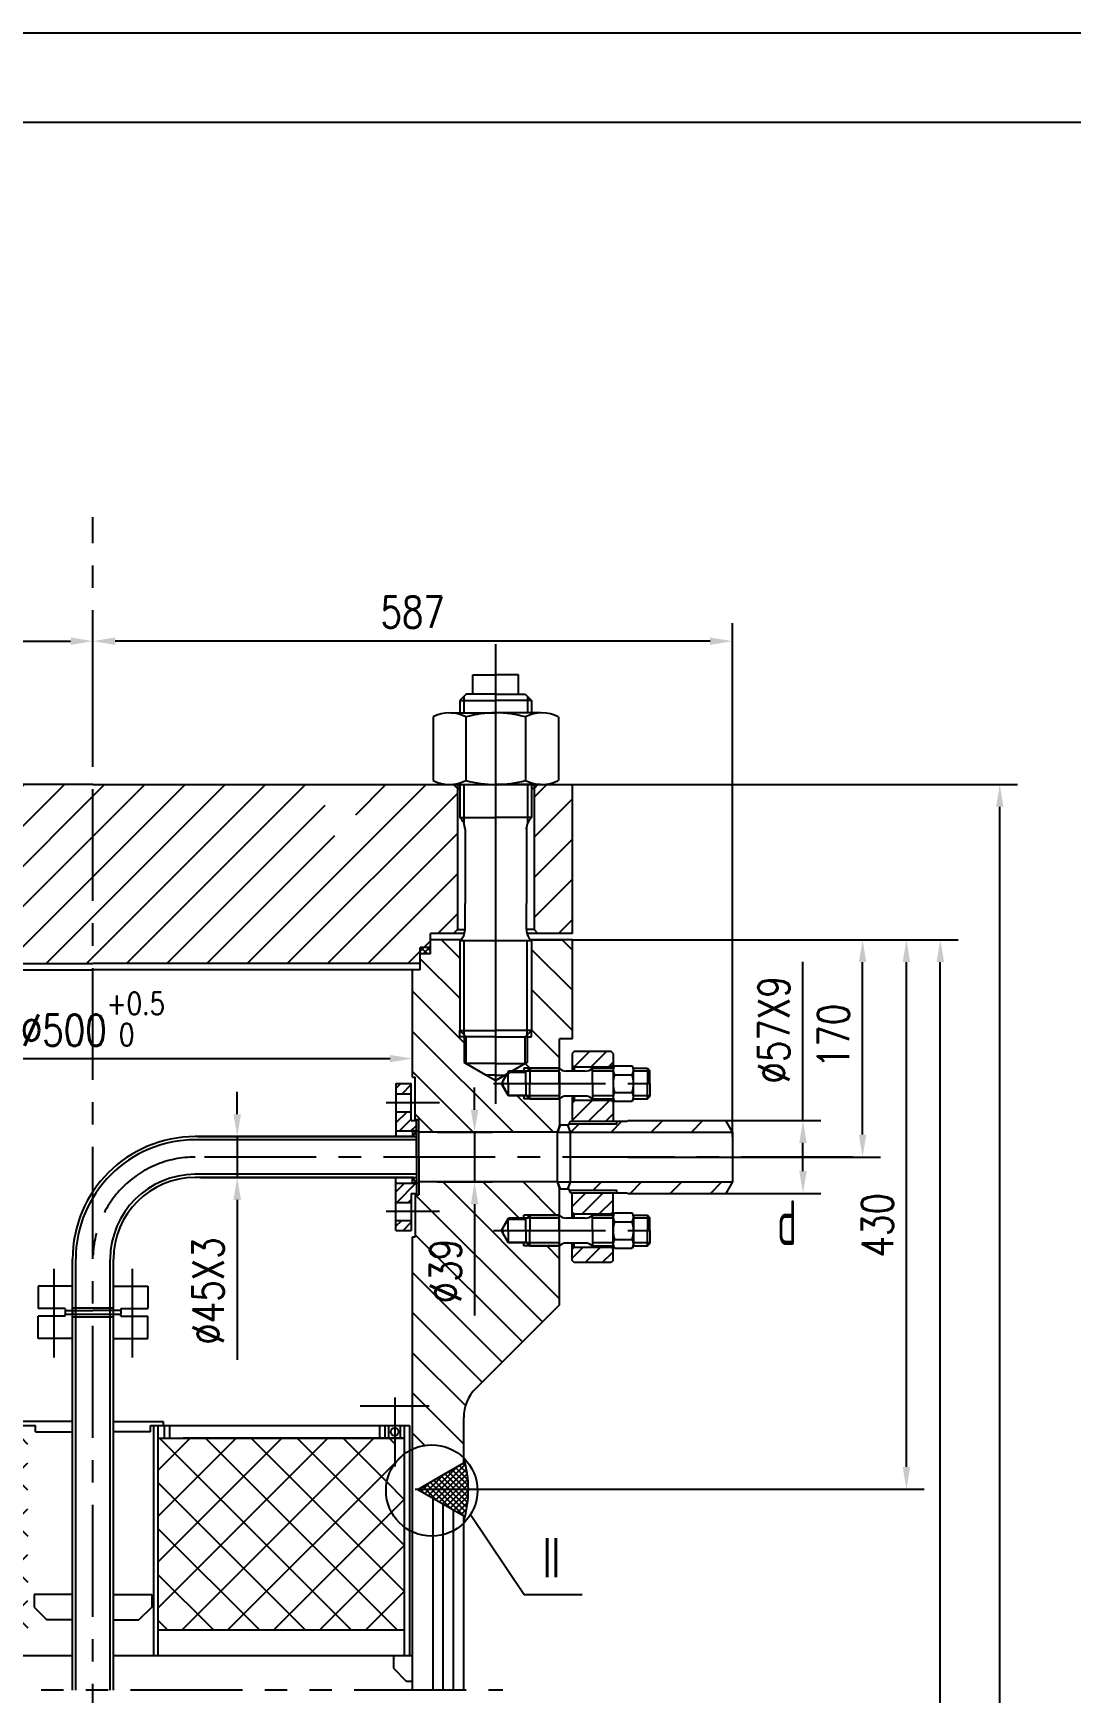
# Model space of a CAD drawing. Header units: millimetres. Extents: x -175 to 3983, y -70 to 5817.
# Drawn here: x 1111 to 1922, y 4518 to 5817 of the extents above; entities that cross this region are included whole.
import ezdxf

# ---------------------------------------------------------------- set-up
doc = ezdxf.new("R2010")
doc.units = ezdxf.units.MM
doc.header["$LTSCALE"] = 70
for name, pattern in [('CENTER', [2, 1.25, -0.25, 0.25, -0.25]), ('DASHED', [0.75, 0.5, -0.25]), ('PHANTOM', [2.5, 1.25, -0.25, 0.25, -0.25, 0.25, -0.25])]:
    doc.linetypes.add(name, pattern=pattern)
for name, color, linetype in [('1', 7, 'Continuous'), ('1轮廓实线层', 7, 'Continuous'), ('2细线层', 4, 'Continuous'), ('3中心线层', 1, 'CENTER'), ('4虚线层', 6, 'DASHED'), ('5剖面线层', 2, 'Continuous'), ('6文字层', 3, 'Continuous'), ('7标注层', 4, 'Continuous'), ('9双点划线层', 6, 'PHANTOM'), ('图框层', 7, 'Continuous'), ('用户自定义3', 7, 'Continuous')]:
    doc.layers.add(name, color=color, linetype=linetype)
doc.styles.add('PC_TEXTSTYLE', font='isocp.shx', dxfattribs={"width": 0.8, "bigfont": 'hzfs.shx'})
doc.styles.add('TH_GBDIM', font='romans.shx', dxfattribs={"width": 0.8, "bigfont": 'gbcbig.shx'})
doc.dimstyles.new('TH_GBDIM', dxfattribs={"dimscale": 7, "dimtxt": 3.5, "dimasz": 2.5, "dimexe": 2, "dimexo": 0, "dimgap": 1.5, "dimtad": 1, "dimdec": 1, "dimzin": 0, "dimdsep": 46, "dimtxsty": 'TH_GBDIM', "dimcen": 2.5, "dimclrd": 130, "dimclre": 130, "dimclrt": 3, "dimadec": 0, "dimazin": 0, "dimtfac": 0.714286, "dimtdec": 1, "dimtmove": 0, "dimatfit": 3, "dimfxl": 0, "dimtzin": 0, "dimlwd": -1, "dimlwe": -1, "dimarcsym": 0})

# ---------------------------------------------------------------- blocks, each defined once
blk = doc.blocks.new('*D7')
at = {"layer": '7标注层', "color": 130}
for p, q in [((1532.3, 5107.7), (1773.3, 5107.7)), ((1759.3, 4955.2), (1759.3, 5090.2)), ((1575.8, 4937.7), (1773.3, 4937.7))]:
    blk.add_line(p, q, dxfattribs=at)
for points in [[(1756.4, 5090.2), (1762.2, 5090.2), (1759.3, 5107.7)], [(1756.4, 4955.2), (1762.2, 4955.2), (1759.3, 4937.7)]]:
    blk.add_solid(points, dxfattribs=at)
at = {"layer": 'Defpoints', "color": 0}
for p in [(1532.3, 5107.7), (1759.3, 5107.7), (1575.8, 4937.7)]:
    blk.add_point(p, dxfattribs=at)
at = {"layer": '7标注层', "color": 3, "insert": (1736.5, 5032.4), "char_height": 24.5, "attachment_point": 5, "rotation": 90, "style": 'TH_GBDIM'}
blk.add_mtext('170{}{}', dxfattribs=at)
blk = doc.blocks.new('*D21')
at = {"layer": '7标注层', "color": 130}
for p, q in [((1532.3, 5107.7), (1834.1, 5107.7)), ((1820.1, 2351.6), (1820.1, 5090.2)), ((1374.6, 2334.1), (1834.1, 2334.1))]:
    blk.add_line(p, q, dxfattribs=at)
for points in [[(1817.2, 5090.2), (1823.1, 5090.2), (1820.1, 5107.7)], [(1817.2, 2351.6), (1823.1, 2351.6), (1820.1, 2334.1)]]:
    blk.add_solid(points, dxfattribs=at)
at = {"layer": 'Defpoints', "color": 0}
for p in [(1532.3, 5107.7), (1820.1, 5107.7), (1374.6, 2334.1)]:
    blk.add_point(p, dxfattribs=at)
at = {"layer": '7标注层', "color": 3, "insert": (1797.4, 3612.4), "char_height": 24.5, "attachment_point": 5, "rotation": 90, "style": 'TH_GBDIM'}
blk.add_mtext('8500{}{}', dxfattribs=at)
blk = doc.blocks.new('*D22')
at = {"layer": '7标注层', "color": 130}
for p, q in [((1532.3, 5229.2), (1880.6, 5229.2)), ((1866.6, 1535.6), (1866.6, 5211.7)), ((1512.3, 1518.1), (1880.6, 1518.1))]:
    blk.add_line(p, q, dxfattribs=at)
for points in [[(1863.7, 5211.7), (1869.5, 5211.7), (1866.6, 5229.2)], [(1863.7, 1535.6), (1869.5, 1535.6), (1866.6, 1518.1)]]:
    blk.add_solid(points, dxfattribs=at)
at = {"layer": 'Defpoints', "color": 0}
for p in [(1532.3, 5229.2), (1866.6, 5229.2), (1512.3, 1518.1)]:
    blk.add_point(p, dxfattribs=at)
at = {"layer": '7标注层', "color": 3, "insert": (1843.8, 3487.3), "char_height": 24.5, "attachment_point": 5, "rotation": 90, "style": 'TH_GBDIM'}
blk.add_mtext('~9438', dxfattribs=at)
blk = doc.blocks.new('*D26')
at = {"layer": '7标注层', "color": 130}
for p, q in [((907.3, 5005.7), (907.3, 5028.7)), ((1407.3, 5005.7), (1407.3, 5028.7)), ((924.8, 5014.7), (1389.8, 5014.7))]:
    blk.add_line(p, q, dxfattribs=at)
for points in [[(924.8, 5017.6), (924.8, 5011.8), (907.3, 5014.7)], [(1389.8, 5017.6), (1389.8, 5011.8), (1407.3, 5014.7)]]:
    blk.add_solid(points, dxfattribs=at)
at = {"layer": 'Defpoints', "color": 0}
for p in [(1407.3, 5014.7), (907.3, 5005.7), (1407.3, 5005.7)]:
    blk.add_point(p, dxfattribs=at)
at = {"layer": '7标注层', "color": 3, "insert": (1157.3, 5045.6), "char_height": 24.5, "attachment_point": 5, "style": 'TH_GBDIM'}
blk.add_mtext('%%c500{}{\\H0.7143x;\\S+0.5^  0;}', dxfattribs=at)
blk = doc.blocks.new('*D49')
at = {"layer": '7标注层', "color": 130}
for p, q in [((622.3, 4962.2), (622.3, 5355.3)), ((1157.3, 5246.7), (1157.3, 5355.3)), ((639.8, 5341.3), (1139.8, 5341.3))]:
    blk.add_line(p, q, dxfattribs=at)
for points in [[(639.8, 5344.2), (639.8, 5338.4), (622.3, 5341.3)], [(1139.8, 5344.2), (1139.8, 5338.4), (1157.3, 5341.3)]]:
    blk.add_solid(points, dxfattribs=at)
at = {"layer": 'Defpoints', "color": 0}
for p in [(1157.3, 5341.3), (1157.3, 5246.7), (622.3, 4962.2)]:
    blk.add_point(p, dxfattribs=at)
at = {"layer": '7标注层', "color": 3, "insert": (889.8, 5364), "char_height": 24.5, "attachment_point": 5, "style": 'TH_GBDIM'}
blk.add_mtext('645{}{}', dxfattribs=at)
blk = doc.blocks.new('*D51')
at = {"layer": '7标注层', "color": 130}
for p, q in [((1157.3, 5291.5), (1157.3, 5355.3)), ((1657.5, 4953.5), (1657.5, 5355.3)), ((1640, 5341.3), (1174.8, 5341.3))]:
    blk.add_line(p, q, dxfattribs=at)
for points in [[(1174.8, 5344.2), (1174.8, 5338.4), (1157.3, 5341.3)], [(1640, 5344.2), (1640, 5338.4), (1657.5, 5341.3)]]:
    blk.add_solid(points, dxfattribs=at)
at = {"layer": 'Defpoints', "color": 0}
for p in [(1157.3, 5341.3), (1157.3, 5291.5), (1657.5, 4953.5)]:
    blk.add_point(p, dxfattribs=at)
at = {"layer": '7标注层', "color": 3, "insert": (1407.4, 5364), "char_height": 24.5, "attachment_point": 5, "style": 'TH_GBDIM'}
blk.add_mtext('587{}{}', dxfattribs=at)
blk = doc.blocks.new('*D57')
at = {"layer": '7标注层', "color": 130}
for p, q in [((1455.8, 4974.7), (1455.8, 4992.2)), ((1426.7, 4957.2), (1469.8, 4957.2)), ((1455.8, 4957.2), (1455.8, 4918.2)), ((1426.7, 4918.2), (1469.8, 4918.2)), ((1455.8, 4900.7), (1455.8, 4813.6))]:
    blk.add_line(p, q, dxfattribs=at)
for points in [[(1452.9, 4974.7), (1458.8, 4974.7), (1455.8, 4957.2)], [(1452.9, 4900.7), (1458.8, 4900.7), (1455.8, 4918.2)]]:
    blk.add_solid(points, dxfattribs=at)
at = {"layer": 'Defpoints', "color": 0}
for p in [(1426.7, 4957.2), (1455.8, 4957.2), (1426.7, 4918.2)]:
    blk.add_point(p, dxfattribs=at)
at = {"layer": '7标注层', "color": 3, "insert": (1433.1, 4848.4), "char_height": 24.5, "attachment_point": 5, "rotation": 90, "style": 'TH_GBDIM'}
blk.add_mtext('%%c39{}{}', dxfattribs=at)
blk = doc.blocks.new('*D60')
at = {"color": 130}
for p, q in [((1270.2, 4971.2), (1270.2, 4988.7)), ((1294.2, 4953.7), (1256.2, 4953.7)), ((1270.2, 4953.7), (1270.2, 4921.7)), ((1294.2, 4921.7), (1256.2, 4921.7)), ((1270.2, 4904.2), (1270.2, 4778.9))]:
    blk.add_line(p, q, dxfattribs=at)
for points in [[(1267.2, 4971.2), (1273.1, 4971.2), (1270.2, 4953.7)], [(1267.2, 4904.2), (1273.1, 4904.2), (1270.2, 4921.7)]]:
    blk.add_solid(points, dxfattribs=at)
at = {"layer": 'Defpoints', "color": 0}
for p in [(1294.2, 4953.7), (1270.2, 4921.7), (1294.2, 4921.7)]:
    blk.add_point(p, dxfattribs=at)
at = {"color": 3, "insert": (1247.4, 4832.8), "char_height": 24.5, "attachment_point": 5, "rotation": 90, "style": 'TH_GBDIM'}
blk.add_mtext('%%c45X3{}{}', dxfattribs=at)
blk = doc.blocks.new('*D62')
at = {"layer": '7标注层', "color": 130}
for p, q in [((1712.7, 4966.2), (1712.7, 5090.5)), ((1628.3, 4966.2), (1726.7, 4966.2)), ((1712.7, 4926.7), (1712.7, 4948.7)), ((1628.3, 4909.2), (1726.7, 4909.2))]:
    blk.add_line(p, q, dxfattribs=at)
for points in [[(1709.8, 4948.7), (1715.6, 4948.7), (1712.7, 4966.2)], [(1709.8, 4926.7), (1715.6, 4926.7), (1712.7, 4909.2)]]:
    blk.add_solid(points, dxfattribs=at)
at = {"layer": 'Defpoints', "color": 0}
for p in [(1628.3, 4966.2), (1712.7, 4966.2), (1628.3, 4909.2)]:
    blk.add_point(p, dxfattribs=at)
at = {"layer": '7标注层', "color": 3, "insert": (1689.9, 5037.1), "char_height": 24.5, "attachment_point": 5, "rotation": 90, "style": 'TH_GBDIM'}
blk.add_mtext('%%c57X9{}{}', dxfattribs=at)
blk = doc.blocks.new('*D82')
at = {"layer": '7标注层', "color": 130}
for p, q in [((1560.5, 5107.7), (1807.6, 5107.7)), ((1793.6, 4695.2), (1793.6, 5090.2)), ((1409.3, 4677.7), (1807.6, 4677.7))]:
    blk.add_line(p, q, dxfattribs=at)
for points in [[(1790.7, 5090.2), (1796.5, 5090.2), (1793.6, 5107.7)], [(1790.7, 4695.2), (1796.5, 4695.2), (1793.6, 4677.7)]]:
    blk.add_solid(points, dxfattribs=at)
at = {"layer": 'Defpoints', "color": 0}
for p in [(1560.5, 5107.7), (1793.6, 5107.7), (1409.3, 4677.7)]:
    blk.add_point(p, dxfattribs=at)
at = {"layer": '7标注层', "color": 3, "insert": (1770.9, 4884.3), "char_height": 24.5, "attachment_point": 5, "rotation": 90, "style": 'TH_GBDIM'}
blk.add_mtext('430{}{}', dxfattribs=at)

msp = doc.modelspace()

# ---------------------------------------------------------------- hatches: boundary and pattern name
at = {"layer": '5剖面线层'}
h = msp.add_hatch(dxfattribs=at)
h.set_pattern_fill('ANSI31', color=256, scale=7, style=0)
h.set_pattern_definition([(45, (128.597, 10.96), (-15.71545, 15.71545), [])])
h.paths.add_polyline_path([(1532.34, 5229.16), (1509.64, 5229.16, -0.0202427), (1507.42, 5229.16), (1505.34, 5229.16), (1502.34, 5226.16), (1502.34, 5115.66), (1505.34, 5112.66), (1532.34, 5112.66)])
h.paths.add_polyline_path([(1442.34, 5226.16), (1439.34, 5229.16), (1437.25, 5229.16, -0.0202427), (1435.03, 5229.16), (1362.9, 5229.16), (1362.9, 5189.16), (1338.9, 5189.16), (1338.9, 5229.16), (1326.2, 5229.16), (1157.34, 5229.16), (1157.34, 5089.16), (1413.34, 5089.16), (1413.34, 5096.66), (1413.34, 5101.66), (1421.34, 5101.66), (1421.34, 5112.66), (1439.34, 5112.66), (1442.34, 5115.66)])
h.paths.add_polyline_path([(1157.34, 5229.16), (975.78, 5229.16), (975.78, 5189.16), (951.78, 5189.16), (951.78, 5229.16), (939.08, 5229.16), (821.68, 5229.16), (821.68, 5207.32), (821.68, 5191.69), (819.68, 5191.69), (819.68, 5119.66, -0.1569773), (817.43, 5112.66), (893.34, 5112.66), (893.34, 5101.66), (901.34, 5101.66), (901.34, 5096.66), (901.34, 5089.16), (1157.34, 5089.16)])
h.paths.add_polyline_path([(795.68, 5191.69), (793.68, 5191.69), (793.68, 5207.32), (793.68, 5229.16), (782.34, 5229.16), (782.34, 5112.66), (797.94, 5112.66, -0.1569773), (795.68, 5119.66)])
h = msp.add_hatch(dxfattribs=at)
h.set_pattern_fill('ANSI31', color=256, scale=7, angle=90, style=0)
h.paths.add_polyline_path([(1407.34, 4709.2, -0.3116065), (1447.34, 4702.26), (1447.34, 4733.9, -0.1989124), (1456.71, 4756.53), (1522.34, 4822.16), (1522.34, 4867.96), (1522.22, 4868.16), (1498.99, 4868.16), (1494.34, 4868.16), (1494.34, 4870.56), (1481.99, 4870.56), (1481.99, 4871.16), (1476.79, 4880.16), (1477.99, 4882.23), (1481.99, 4889.16), (1482.34, 4889.76), (1494.34, 4889.76), (1494.34, 4892.16), (1522.22, 4892.16), (1522.34, 4892.36), (1522.34, 4913.66), (1521.7, 4915.41, -0.000153), (1521.68, 4915.45), (1520.7, 4918.16), (1412.34, 4918.16), (1412.34, 4908.16), (1409.34, 4908.16), (1409.34, 4875.16), (1407.34, 4875.16)])
h.paths.add_polyline_path([(1407.34, 5000.16), (1409.34, 5000.16), (1409.34, 4967.16), (1412.34, 4967.16), (1412.34, 4957.16), (1520.7, 4957.16), (1521.68, 4959.87, -0.000153), (1521.7, 4959.91), (1522.34, 4961.66), (1522.34, 4962.66), (1522.34, 4982.96), (1522.22, 4983.16), (1494.34, 4983.16), (1494.34, 4985.56), (1481.99, 4985.56), (1481.99, 4986.16), (1476.79, 4995.16), (1472.34, 4995.16), (1472.34, 4997.49), (1447.8, 5011.66), (1447.8, 5031.66), (1444.34, 5031.66), (1444.34, 5036.77), (1444.34, 5107.66), (1421.34, 5107.66), (1421.34, 5096.66), (1413.34, 5096.66), (1413.34, 5084.16), (1407.34, 5084.16)])
h.paths.add_polyline_path([(1532.34, 5107.66), (1500.34, 5107.66), (1500.34, 5036.77), (1500.34, 5031.66), (1496.87, 5031.66), (1496.87, 5011.66), (1484.92, 5004.76), (1494.34, 5004.76), (1494.34, 5007.16), (1522.22, 5007.16), (1522.34, 5007.36), (1522.34, 5030.16), (1532.34, 5030.16)])
h.paths.add_polyline_path([(877.69, 5096.66, -0.1344146), (880.7, 5107.66), (782.34, 5107.66), (782.34, 5060.16), (799.34, 5060.16), (799.34, 5037.66), (829.91, 5037.66), (835.34, 5037.66), (835.34, 5034.66), (849.34, 5034.66), (856.26, 5022.66), (854.91, 5020.32), (849.91, 5011.66), (849.34, 5010.66), (835.34, 5010.66), (835.34, 5007.66), (799.34, 5007.66), (799.34, 4984.66), (800.25, 4982.16, -0.000153), (800.27, 4982.08), (802.97, 4974.66), (907.34, 4974.66), (907.34, 5038.24), (907.34, 5076.62, -0.5311288)])
h.paths.add_polyline_path([(907.34, 4900.66), (802.97, 4900.66), (800.27, 4893.23, -0.000153), (800.25, 4893.16), (799.34, 4890.66), (799.34, 4867.66), (835.34, 4867.66), (835.34, 4864.66), (849.34, 4864.66), (856.26, 4852.66), (854.91, 4850.32), (849.34, 4840.66), (835.34, 4840.66), (835.34, 4837.66), (799.34, 4837.66), (799.34, 4815.16), (857.96, 4756.53, -0.1989124), (867.34, 4733.9), (867.34, 4698.44), (903.34, 4677.66), (907.34, 4677.66)])
h.paths.add_polyline_path([(893.34, 5096.66), (893.34, 5107.66), (880.7, 5107.66, 0.1344146), (877.69, 5096.66, 0.5311288), (907.34, 5076.62), (907.34, 5084.16), (901.34, 5084.16), (901.34, 5096.66)], flags=16)
h.paths.add_polyline_path([(1414.72, 4818), (1414.72, 4878.78), (1451.47, 4878.78), (1451.47, 4818)], flags=24)
h = msp.add_hatch(dxfattribs=at)
h.set_pattern_fill('ANSI37', color=256, style=0)
h.set_pattern_definition([(45, (128.597, 10.9602), (-2.245064, 2.245064), []), (135, (128.597, 10.9602), (-2.245064, -2.245064), [])])
h.paths.add_polyline_path([(1421.34, 5101.66), (1413.34, 5101.66), (1413.34, 5096.66), (1421.34, 5096.66)])
h.paths.add_polyline_path([(901.34, 5101.66), (893.34, 5101.66), (893.34, 5096.66), (901.34, 5096.66)])
h = msp.add_hatch(dxfattribs=at)
h.set_pattern_fill('ANSI31', color=256, scale=3, angle=180, style=0)
h.set_pattern_definition([(225, (217.459, 3947.941), (6.73519, -6.73519), [])])
h.paths.add_polyline_path([(1532.54, 4909.66), (1532.2, 4909.06), (1532.2, 4894.66), (1533.7, 4893.16), (1562.7, 4893.16), (1564.2, 4894.66), (1564.2, 4909.06), (1563.85, 4909.66)])
h.paths.add_polyline_path([(1562.7, 4855.16), (1564.2, 4856.66), (1564.2, 4865.66), (1562.7, 4867.16), (1533.7, 4867.16), (1532.2, 4865.66), (1532.2, 4856.66), (1533.7, 4855.16)])
h.paths.add_polyline_path([(1563.85, 4965.66), (1564.2, 4966.26), (1564.2, 4980.66), (1562.7, 4982.16), (1533.7, 4982.16), (1532.2, 4980.66), (1532.2, 4966.26), (1532.54, 4965.66)])
h.paths.add_polyline_path([(1562.7, 5008.16), (1564.2, 5009.66), (1564.2, 5018.66), (1562.7, 5020.16), (1533.7, 5020.16), (1532.2, 5018.66), (1532.2, 5009.66), (1533.7, 5008.16)])
h = msp.add_hatch(dxfattribs=at)
h.set_pattern_fill('ANSI31', color=256, scale=2, angle=180, style=0)
h.set_pattern_definition([(225, (1603.9705, 4527.455), (4.49013, -4.49013), [])])
h.paths.add_polyline_path([(1394.34, 4888.16), (1394.34, 4880.16), (1406.34, 4880.16), (1406.34, 4888.16)])
h.paths.add_polyline_path([(1394.34, 4917.16), (1394.34, 4902.16), (1406.34, 4902.16), (1406.34, 4909.16), (1410.34, 4909.16), (1410.34, 4917.16)])
h.paths.add_polyline_path([(1394.34, 4958.16), (1410.34, 4958.16), (1410.34, 4966.16), (1406.34, 4966.16), (1406.34, 4973.16), (1394.34, 4973.16)])
h.paths.add_polyline_path([(1394.34, 4995.16), (1394.34, 4987.16), (1406.34, 4987.16), (1406.34, 4995.16)])
h = msp.add_hatch(dxfattribs=at)
h.set_pattern_fill('ANSI31', color=256, scale=7, style=0)
h.paths.add_polyline_path([(1575.79, 4966.16), (1575.2, 4965.66), (1567.2, 4965.66), (1567.2, 4963.66), (1529.77, 4963.66), (1529.2, 4962.66), (1529.2, 4961.66), (1529.83, 4959.91, -0.000153), (1529.85, 4959.87), (1530.83, 4957.16), (1657.46, 4957.16), (1652.27, 4966.16)])
h.paths.add_polyline_path([(1530.83, 4918.16), (1529.85, 4915.45, -0.000153), (1529.83, 4915.41), (1529.2, 4913.66), (1529.2, 4912.66), (1529.77, 4911.66), (1567.2, 4911.66), (1567.2, 4909.66), (1575.2, 4909.66), (1575.79, 4909.16), (1652.27, 4909.16), (1657.46, 4918.16)])
h = msp.add_hatch(dxfattribs=at)
h.set_pattern_fill('ANSI37', color=256, scale=8, style=0)
h.paths.add_polyline_path([(1400.84, 4648.2), (1400.84, 4705.32, 0.2357564), (1386.58, 4676.76, 0.2357564)])
h.paths.add_polyline_path([(1400.84, 4567.66), (1400.84, 4648.2, -0.2357564), (1386.58, 4676.76, -0.1575921), (1393.34, 4697.67), (1393.34, 4717.66), (1208.34, 4717.66), (1208.34, 4567.66)])
h.paths.add_polyline_path([(1106.34, 4567.66), (1106.34, 4717.66), (913.84, 4717.66), (913.84, 4567.66)])
h = msp.add_hatch(dxfattribs=at)
h.set_pattern_fill('ANSI37', color=256, style=0)
h.set_pattern_definition([(135, (2314.6705, 2e-09), (2.245064, 2.245064), []), (45, (2314.6705, 2e-09), (2.245064, -2.245064), [])])
h.paths.add_polyline_path([(1411.34, 4677.66), (1447.34, 4656.87), (1447.34, 4652.71, 0.1476914), (1447.34, 4702.26), (1447.34, 4698.44)])

# ---------------------------------------------------------------- linework, layer by layer
for p, q in [((1454.41, 5299.85), (1454.41, 5314.85)), ((1454.41, 5314.85), (1472.34, 5314.85)), ((1490.26, 5314.85), (1472.34, 5314.85)), ((1490.26, 5299.85), (1490.26, 5314.85)), ((1157.34, 5229.16), (821.68, 5229.16)), ((1157.34, 5229.16), (1532.34, 5229.16)), ((1532.34, 5112.66), (1532.34, 5229.16)), ((1447.94, 5112.66), (1421.34, 5112.66)), ((1421.34, 5096.66), (1421.34, 5112.66)), ((1445.23, 5107.66), (1421.34, 5107.66)), ((1532.34, 5112.66), (1496.73, 5112.66)), ((1532.34, 5107.66), (1499.44, 5107.66)), ((1532.34, 5030.16), (1532.34, 5107.66)), ((1421.34, 5101.66), (1413.34, 5101.66)), ((1413.34, 5096.66), (1413.34, 5101.66)), ((1413.34, 5084.16), (1413.34, 5096.66)), ((1421.34, 5096.66), (1413.34, 5096.66)), ((901.34, 5089.16), (1157.34, 5089.16)), ((901.34, 5084.16), (1157.34, 5084.16)), ((1413.34, 5089.16), (1157.34, 5089.16)), ((1413.34, 5084.16), (1157.34, 5084.16)), ((1407.34, 5000.16), (1407.34, 5084.16)), ((1407.34, 5000.16), (1407.34, 5053.49)), ((1532.34, 5030.16), (1522.34, 5030.16)), ((1522.34, 5006.84), (1522.34, 5030.16)), ((1533.7, 5020.16), (1532.2, 5018.66)), ((1532.2, 5018.66), (1532.2, 5004.91)), ((1562.7, 5020.16), (1533.7, 5020.16)), ((1564.2, 5018.66), (1562.7, 5020.16)), ((1564.2, 5018.66), (1564.2, 4965.66)), ((1482.34, 5004.76), (1476.79, 4995.16)), ((1481.99, 5004.16), (1477.99, 4997.23)), ((1481.99, 5004.16), (1495.99, 5004.16)), ((1481.99, 4995.16), (1481.99, 5004.16)), ((1482.34, 5004.76), (1482.34, 5004.16)), ((1496.59, 5004.76), (1482.34, 5004.76)), ((1494.34, 5007.16), (1494.34, 5004.16)), ((1495.99, 5004.16), (1498.99, 5007.16)), ((1495.99, 4995.16), (1495.99, 5004.16)), ((1498.99, 5007.16), (1498.99, 4995.16)), ((1498.99, 5007.16), (1521.99, 5007.16)), ((1521.99, 5006.76), (1522.34, 5007.36)), ((1521.99, 4995.16), (1521.99, 5007.16)), ((1542.4, 5004.91), (1527.55, 5004.91)), ((1533.7, 5008.16), (1532.2, 5009.66)), ((1533.7, 5008.16), (1533.7, 5004.91)), ((1533.7, 5008.16), (1562.7, 5008.16)), ((1547.96, 5007.16), (1564.2, 5007.16)), ((1547.96, 4995.16), (1547.96, 5007.16)), ((1562.7, 5008.16), (1564.2, 5009.66)), ((1562.7, 5008.16), (1562.7, 5007.16)), ((1564.2, 5007.16), (1565.27, 5009.01)), ((1564.2, 5007.16), (1564.2, 4983.16)), ((1565.2, 5002.35), (1564.2, 5004.09)), ((1565.27, 5009.01), (1579.12, 5009.01)), ((1565.4, 5002.09), (1579, 5002.09)), ((1580.2, 5007.16), (1579.12, 5009.01)), ((1580.2, 5007.16), (1590.96, 5007.16)), ((1580.2, 4983.16), (1580.2, 5007.16)), ((1590.96, 5007.16), (1592.96, 5005.16)), ((1590.96, 5007.16), (1590.96, 4995.16)), ((1592.96, 4995.16), (1592.96, 5005.16)), ((1592.96, 4995.16), (1592.96, 5005.16)), ((1476.79, 4995.16), (1482.34, 4985.56)), ((1477.99, 4995.16), (1477.99, 4997.23)), ((1477.99, 4995.16), (1477.99, 4993.09)), ((1481.99, 4986.16), (1477.99, 4993.09)), ((1481.99, 4995.16), (1481.99, 4986.16)), ((1495.99, 4995.16), (1495.99, 4986.16)), ((1498.99, 4983.16), (1498.99, 4995.16)), ((1521.99, 4995.16), (1521.99, 4983.16)), ((1547.96, 4995.16), (1547.96, 4983.16)), ((1565.2, 4987.96), (1564.2, 4986.23)), ((1565.4, 4988.23), (1579, 4988.23)), ((1590.96, 4983.16), (1590.96, 4995.16)), ((1592.96, 4995.16), (1592.96, 4985.16)), ((1481.99, 4986.16), (1495.99, 4986.16)), ((1482.34, 4986.16), (1482.34, 4985.56)), ((1496.59, 4985.56), (1482.34, 4985.56)), ((1494.34, 4986.16), (1494.34, 4983.16)), ((1495.99, 4986.16), (1498.99, 4983.16)), ((1498.99, 4983.16), (1521.99, 4983.16)), ((1522.14, 4983.3), (1522.34, 4982.96)), ((1522.34, 4983.47), (1522.34, 4961.58)), ((1542.4, 4985.41), (1527.55, 4985.41)), ((1532.2, 4985.41), (1532.2, 4965.66)), ((1533.7, 4982.16), (1532.2, 4980.66)), ((1533.7, 4985.41), (1533.7, 4982.16)), ((1533.7, 4982.16), (1562.7, 4982.16)), ((1547.96, 4983.16), (1564.2, 4983.16)), ((1562.7, 4983.16), (1562.7, 4982.16)), ((1562.7, 4982.16), (1564.2, 4980.66)), ((1564.2, 4983.16), (1565.27, 4981.3)), ((1565.27, 4981.3), (1579.12, 4981.3)), ((1580.2, 4983.16), (1579.12, 4981.3)), ((1580.2, 4983.16), (1590.96, 4983.16)), ((1590.96, 4983.16), (1592.96, 4985.16)), ((1520.7, 4957.16), (1522.34, 4961.66)), ((1522.34, 4961.58), (1522.34, 4962.66)), ((1528.76, 4962.66), (1522.77, 4962.66)), ((1529.2, 4962.66), (1530.93, 4965.66)), ((1529.2, 4961.58), (1529.2, 4962.66)), ((1530.83, 4957.16), (1529.2, 4961.66)), ((1530.93, 4965.66), (1575.2, 4965.66)), ((1532.54, 4965.66), (1532.2, 4966.26)), ((1533.7, 4963.66), (1562.7, 4963.66)), ((1563.85, 4965.66), (1564.2, 4966.26)), ((1575.2, 4965.66), (1575.79, 4966.16)), ((1575.79, 4966.16), (1652.27, 4966.16)), ((1657.46, 4957.16), (1652.27, 4966.16)), ((1408.18, 4953.66), (1237.34, 4953.66)), ((1410.34, 4951.16), (1237.34, 4951.16)), ((1394.34, 4958.16), (1412.34, 4958.16)), ((1520.7, 4957.16), (1412.34, 4957.16)), ((1520.7, 4918.16), (1520.7, 4957.16)), ((1520.77, 4957.16), (1530.77, 4957.16)), ((1520.77, 4918.16), (1520.77, 4957.16)), ((1520.77, 4918.16), (1520.77, 4957.16)), ((1530.77, 4918.16), (1530.77, 4957.16)), ((1530.83, 4957.16), (1657.46, 4957.16)), ((1530.83, 4918.16), (1530.83, 4957.16)), ((1657.46, 4957.16), (1657.46, 4918.16)), ((1410.34, 4924.16), (1237.34, 4924.16)), ((1408.18, 4921.66), (1237.34, 4921.66)), ((1394.34, 4917.16), (1412.34, 4917.16)), ((1520.7, 4918.16), (1412.34, 4918.16)), ((1522.34, 4913.66), (1520.7, 4918.16)), ((1520.77, 4918.16), (1530.77, 4918.16)), ((1522.34, 4891.84), (1522.34, 4913.73)), ((1528.76, 4912.66), (1522.77, 4912.66)), ((1529.2, 4913.66), (1530.83, 4918.16)), ((1529.2, 4912.66), (1529.2, 4913.73)), ((1529.2, 4912.66), (1530.93, 4909.66)), ((1530.83, 4918.16), (1657.46, 4918.16)), ((1530.93, 4909.66), (1575.2, 4909.66)), ((1532.54, 4909.66), (1532.2, 4909.06)), ((1532.2, 4889.91), (1532.2, 4909.66)), ((1533.7, 4911.66), (1562.7, 4911.66)), ((1563.85, 4909.66), (1564.2, 4909.06)), ((1564.2, 4856.66), (1564.2, 4909.66)), ((1575.2, 4909.66), (1575.79, 4909.16)), ((1575.79, 4909.16), (1652.27, 4909.16)), ((1657.46, 4918.16), (1652.27, 4909.16)), ((1476.79, 4880.16), (1482.34, 4889.76)), ((1481.99, 4889.16), (1477.99, 4882.23)), ((1481.99, 4889.16), (1495.99, 4889.16)), ((1481.99, 4880.16), (1481.99, 4889.16)), ((1496.59, 4889.76), (1482.34, 4889.76)), ((1482.34, 4889.16), (1482.34, 4889.76)), ((1494.34, 4889.16), (1494.34, 4892.16)), ((1495.99, 4889.16), (1498.99, 4892.16)), ((1495.99, 4880.16), (1495.99, 4889.16)), ((1498.99, 4892.16), (1498.99, 4880.16)), ((1498.99, 4892.16), (1521.99, 4892.16)), ((1521.99, 4880.16), (1521.99, 4892.16)), ((1522.14, 4892.02), (1522.34, 4892.36)), ((1542.4, 4889.91), (1527.55, 4889.91)), ((1533.7, 4893.16), (1532.2, 4894.66)), ((1533.7, 4889.91), (1533.7, 4893.16)), ((1533.7, 4893.16), (1562.7, 4893.16)), ((1547.96, 4892.16), (1564.2, 4892.16)), ((1547.96, 4880.16), (1547.96, 4892.16)), ((1562.7, 4893.16), (1564.2, 4894.66)), ((1562.7, 4892.16), (1562.7, 4893.16)), ((1564.2, 4892.16), (1565.27, 4894.01)), ((1564.2, 4868.16), (1564.2, 4892.16)), ((1565.2, 4887.35), (1564.2, 4889.09)), ((1565.27, 4894.01), (1579.12, 4894.01)), ((1565.4, 4887.09), (1579, 4887.09)), ((1580.2, 4892.16), (1579.12, 4894.01)), ((1580.2, 4892.16), (1590.96, 4892.16)), ((1580.2, 4892.16), (1580.2, 4868.16)), ((1590.96, 4892.16), (1590.96, 4880.16)), ((1590.96, 4892.16), (1592.96, 4890.16)), ((1592.96, 4880.16), (1592.96, 4890.16)), ((1407.34, 4520.78), (1407.34, 4875.16)), ((1482.34, 4870.56), (1476.79, 4880.16)), ((1477.99, 4880.16), (1477.99, 4882.23)), ((1477.99, 4880.16), (1477.99, 4878.09)), ((1481.99, 4871.16), (1477.99, 4878.09)), ((1481.99, 4880.16), (1481.99, 4871.16)), ((1481.99, 4871.16), (1495.99, 4871.16)), ((1482.34, 4870.56), (1482.34, 4871.16)), ((1496.59, 4870.56), (1482.34, 4870.56)), ((1494.34, 4868.16), (1494.34, 4871.16)), ((1495.99, 4880.16), (1495.99, 4871.16)), ((1495.99, 4871.16), (1498.99, 4868.16)), ((1498.99, 4868.16), (1498.99, 4880.16)), ((1521.99, 4880.16), (1521.99, 4868.16)), ((1542.4, 4870.41), (1527.55, 4870.41)), ((1532.2, 4856.66), (1532.2, 4870.41)), ((1533.7, 4867.16), (1533.7, 4870.41)), ((1547.96, 4880.16), (1547.96, 4868.16)), ((1565.2, 4872.96), (1564.2, 4871.23)), ((1565.4, 4873.23), (1579, 4873.23)), ((1590.96, 4868.16), (1590.96, 4880.16)), ((1590.96, 4868.16), (1592.96, 4870.16)), ((1592.96, 4880.16), (1592.96, 4870.16)), ((1592.96, 4880.16), (1592.96, 4870.16)), ((1141.34, 4520.49), (1141.34, 4857.66)), ((1143.84, 4520.49), (1143.84, 4857.66)), ((1170.84, 4520.49), (1170.84, 4857.66)), ((1173.34, 4520.49), (1173.34, 4857.66)), ((1498.99, 4868.16), (1521.99, 4868.16)), ((1521.99, 4868.56), (1522.34, 4867.96)), ((1522.34, 4822.16), (1522.34, 4868.47)), ((1533.7, 4867.16), (1532.2, 4865.66)), ((1533.7, 4855.16), (1532.2, 4856.66)), ((1533.7, 4867.16), (1562.7, 4867.16)), ((1547.96, 4868.16), (1564.2, 4868.16)), ((1562.7, 4867.16), (1562.7, 4868.16)), ((1562.7, 4867.16), (1564.2, 4865.66)), ((1564.2, 4856.66), (1562.7, 4855.16)), ((1564.2, 4868.16), (1565.27, 4866.3)), ((1565.27, 4866.3), (1579.12, 4866.3)), ((1580.2, 4868.16), (1579.12, 4866.3)), ((1580.2, 4868.16), (1590.96, 4868.16)), ((1562.7, 4855.16), (1533.7, 4855.16)), ((1141.34, 4836.61), (1114.44, 4836.61)), ((1114.44, 4836.61), (1114.44, 4819.12)), ((1173.34, 4836.61), (1200.23, 4836.61)), ((1200.23, 4836.61), (1200.23, 4819.12)), ((1135.59, 4819.12), (1114.44, 4819.12)), ((1135.59, 4819.12), (1135.59, 4817.68)), ((1135.59, 4817.68), (1135.59, 4814.68)), ((1135.59, 4817.68), (1157.34, 4817.68)), ((1141.34, 4819.58), (1173.34, 4819.58)), ((1141.34, 4817.68), (1141.34, 4814.68)), ((1179.08, 4817.68), (1157.34, 4817.68)), ((1179.08, 4819.12), (1179.08, 4817.68)), ((1179.08, 4819.12), (1200.23, 4819.12)), ((1179.08, 4817.68), (1179.08, 4814.68)), ((1522.34, 4822.16), (1456.71, 4756.53)), ((1135.59, 4813.24), (1114.44, 4813.24)), ((1114.44, 4795.75), (1114.44, 4813.24)), ((1135.59, 4814.68), (1179.08, 4814.68)), ((1135.59, 4813.24), (1135.59, 4814.68)), ((1141.34, 4812.78), (1173.34, 4812.78)), ((1179.08, 4813.24), (1179.08, 4814.68)), ((1179.08, 4813.24), (1200.23, 4813.24)), ((1200.23, 4795.75), (1200.23, 4813.24)), ((1141.34, 4795.75), (1114.44, 4795.75)), ((1173.34, 4795.75), (1200.23, 4795.75)), ((1141.34, 4730.66), (1102.34, 4730.66)), ((1173.34, 4730.66), (1212.34, 4730.66)), ((1212.34, 4730.66), (1212.34, 4727.66)), ((1447.34, 4698.44), (1447.34, 4733.9)), ((1411.34, 4677.66), (1447.34, 4698.44)), ((1411.34, 4677.66), (1433.34, 4690.36)), ((1411.34, 4677.66), (1433.34, 4664.96)), ((1411.34, 4677.66), (1447.34, 4656.87)), ((1423.34, 4520.78), (1423.34, 4670.73)), ((1431.34, 4520.78), (1431.34, 4666.11)), ((1439.34, 4520.78), (1439.34, 4661.49)), ((1447.34, 4520.78), (1447.34, 4656.87)), ((1452.68, 4657.93), (1494.51, 4595.31)), ((1141.34, 4595.52), (1111.36, 4595.52)), ((1111.36, 4595.52), (1111.36, 4585.52)), ((1111.36, 4585.52), (1121.36, 4575.52)), ((1173.34, 4595.52), (1203.31, 4595.52)), ((1203.31, 4585.52), (1193.31, 4575.52)), ((1203.31, 4595.52), (1203.31, 4585.52)), ((1494.51, 4595.31), (1539.92, 4595.31)), ((1141.34, 4575.52), (1121.36, 4575.52)), ((1173.34, 4575.52), (1193.31, 4575.52)), ((1170.84, 4520.49), (1170.84, 4525.27)), ((1173.34, 4520.49), (1173.34, 4525.27))]:
    msp.add_line(p, q)
msp.add_circle((1422.31, 4676.76), 35.73)
for centre, radius, start, end in [((1527.55, 5012.91), 8, 225.95137, 270), ((1542.4, 5012.91), 8, 270, 314.04863), ((1569.77, 5005.55), 5.58, 141.58994, 218.41006), ((1584.78, 4995.16), 20.59, 160.33565, 180), ((1574.63, 5005.55), 5.58, 321.58994, 38.41006), ((1559.61, 4995.16), 20.59, 0, 19.66435), ((1569.77, 4984.77), 5.58, 141.58994, 218.41006), ((1584.78, 4995.16), 20.59, 180, 199.66435), ((1559.61, 4995.16), 20.59, 340.33565, 360), ((1574.63, 4984.77), 5.58, 321.58994, 38.41006), ((1527.55, 4977.41), 8, 90, 134.04863), ((1542.4, 4977.41), 8, 45.95137, 90), ((1582.77, 4937.66), 65, 157.38014, 162.5424), ((1582.77, 4937.66), 65, 157.38014, 162.5424), ((1468.76, 4937.66), 65, 17.4576, 22.61986), ((1237.34, 4857.66), 96, 90, 180), ((1237.34, 4857.66), 93.5, 90, 180), ((1237.34, 4857.66), 66.5, 90, 180), ((1237.34, 4857.66), 64, 90, 180), ((1582.77, 4937.66), 65, 197.4576, 202.61986), ((1582.77, 4937.66), 65, 197.4576, 202.61986), ((1468.76, 4937.66), 65, 337.38014, 342.5424), ((1527.55, 4897.91), 8, 225.95137, 270), ((1542.4, 4897.91), 8, 270, 314.04863), ((1569.77, 4890.55), 5.58, 141.58994, 218.41006), ((1584.78, 4880.16), 20.59, 160.33565, 180), ((1574.63, 4890.55), 5.58, 321.58994, 38.41006), ((1559.61, 4880.16), 20.59, 0, 19.66435), ((1527.55, 4862.41), 8, 90, 134.04863), ((1542.4, 4862.41), 8, 45.95137, 90), ((1569.77, 4869.77), 5.58, 141.58994, 218.41006), ((1584.78, 4880.16), 20.59, 180, 199.66435), ((1559.61, 4880.16), 20.59, 340.33565, 360), ((1574.63, 4869.77), 5.58, 321.58994, 38.41006), ((1479.34, 4733.9), 32, 135, 180), ((1365.29, 4677.48), 85.7, 343.19728, 16.80272)]:
    msp.add_arc(centre, radius, start, end)
at = {"layer": '1'}
msp.add_line((1392.34, 4547.66), (1392.34, 4537.66), dxfattribs=at)
at = {"layer": '1轮廓实线层'}
for p, q in [((1449.34, 5299.85), (1444.34, 5294.85)), ((1472.34, 5299.85), (1449.34, 5299.85)), ((1472.34, 5299.85), (1495.34, 5299.85)), ((1495.34, 5299.85), (1500.34, 5294.85)), ((1437.25, 5285.16), (1472.34, 5285.16)), ((1444.34, 5294.85), (1444.34, 5285.16)), ((1444.34, 5294.85), (1472.34, 5294.85)), ((1500.34, 5294.85), (1472.34, 5294.85)), ((1507.42, 5285.16), (1472.34, 5285.16)), ((1500.34, 5294.85), (1500.34, 5285.16)), ((1423.34, 5282.01), (1423.34, 5232.31)), ((1448.95, 5282.01), (1448.95, 5232.31)), ((1495.73, 5282.01), (1495.73, 5232.31)), ((1521.34, 5282.01), (1521.34, 5232.31)), ((1437.25, 5229.16), (1472.34, 5229.16)), ((1439.34, 5229.16), (1442.34, 5226.16)), ((1439.34, 5229.16), (1442.34, 5226.16)), ((1442.34, 5229.16), (1442.34, 5115.66)), ((1442.34, 5226.16), (1444.34, 5226.16)), ((1444.34, 5229.16), (1444.34, 5203.25)), ((1507.42, 5229.16), (1472.34, 5229.16)), ((1500.34, 5229.16), (1500.34, 5203.25)), ((1502.34, 5226.16), (1500.34, 5226.16)), ((1502.34, 5229.16), (1502.34, 5115.66)), ((1505.34, 5229.16), (1502.34, 5226.16)), ((1444.34, 5203.25), (1472.34, 5203.25)), ((1448.34, 5194.3), (1448.34, 5195.2)), ((1448.34, 5194.3), (1448.34, 5136.01)), ((1500.34, 5203.25), (1472.34, 5203.25)), ((1496.34, 5194.3), (1496.34, 5195.2)), ((1496.34, 5194.3), (1496.34, 5136.01)), ((1448.34, 5115.72), (1448.34, 5136.01)), ((1496.34, 5115.72), (1496.34, 5136.01)), ((1439.34, 5112.66), (1442.34, 5115.66)), ((1442.34, 5115.66), (1448.34, 5115.66)), ((1444.34, 5107.66), (1444.34, 5036.77)), ((1445.23, 5107.66), (1444.34, 5107.66)), ((1500.34, 5106.77), (1444.34, 5106.77)), ((1502.34, 5115.66), (1496.34, 5115.66)), ((1505.34, 5112.66), (1496.34, 5112.66)), ((1499.44, 5107.66), (1500.34, 5107.66)), ((1499.44, 5107.66), (1524.84, 5107.66)), ((1500.34, 5107.66), (1500.34, 5036.77)), ((1505.34, 5112.66), (1502.34, 5115.66)), ((1505.34, 5112.66), (1502.34, 5115.66)), ((1449.34, 5031.77), (1444.34, 5036.77)), ((1444.34, 5036.77), (1472.34, 5036.77)), ((1449.34, 5031.66), (1444.34, 5031.66)), ((1447.8, 5033.31), (1447.8, 5011.66)), ((1472.34, 5031.77), (1449.34, 5031.77)), ((1449.34, 5010.77), (1449.34, 5031.77)), ((1500.34, 5036.77), (1472.34, 5036.77)), ((1472.34, 5031.77), (1495.34, 5031.77)), ((1495.34, 5031.77), (1500.34, 5036.77)), ((1495.34, 5010.77), (1495.34, 5031.77)), ((1495.34, 5031.66), (1500.34, 5031.66)), ((1496.87, 5033.31), (1496.87, 5011.66)), ((1407.34, 5000.16), (1409.34, 5000.16)), ((1409.34, 4966.16), (1409.34, 5000.16)), ((1449.34, 5011.66), (1447.8, 5011.66)), ((1447.8, 5011.66), (1472.34, 4997.49)), ((1472.34, 5010.77), (1449.34, 5010.77)), ((1449.34, 5010.77), (1464.92, 5001.77)), ((1472.34, 5001.77), (1464.92, 5001.77)), ((1496.87, 5011.66), (1472.34, 4997.49)), ((1472.34, 5010.77), (1495.34, 5010.77)), ((1495.34, 5010.77), (1472.34, 4997.49)), ((1472.34, 5001.77), (1479.75, 5001.77)), ((1495.34, 5011.66), (1496.87, 5011.66)), ((1394.34, 4995.16), (1394.34, 4953.66)), ((1394.34, 4995.16), (1406.34, 4995.16)), ((1394.34, 4987.16), (1406.34, 4987.16)), ((1406.34, 4966.16), (1406.34, 4995.16)), ((1394.34, 4973.16), (1406.34, 4973.16)), ((1406.34, 4966.16), (1410.34, 4966.16)), ((1409.34, 4967.16), (1412.34, 4967.16)), ((1410.34, 4937.66), (1410.34, 4967.16)), ((1410.34, 4937.66), (1410.34, 4966.16)), ((1412.34, 4937.66), (1412.34, 4967.16)), ((1239.24, 4953.66), (1410.34, 4953.66)), ((1410.34, 4958.16), (1407.34, 4958.16)), ((1407.34, 4958.16), (1407.34, 4953.66)), ((1407.34, 4953.66), (1410.34, 4958.16)), ((1410.34, 4937.66), (1410.34, 4908.16)), ((1412.34, 4937.66), (1412.34, 4908.16)), ((1241.49, 4921.66), (1410.34, 4921.66)), ((1394.34, 4880.16), (1394.34, 4921.66)), ((1407.34, 4921.66), (1410.34, 4917.16)), ((1407.34, 4917.16), (1407.34, 4921.66)), ((1406.34, 4909.16), (1406.34, 4880.16)), ((1406.34, 4909.16), (1410.34, 4909.16)), ((1410.34, 4917.16), (1407.34, 4917.16)), ((1409.34, 4909.16), (1409.34, 4875.16)), ((1394.34, 4902.16), (1406.34, 4902.16)), ((1409.34, 4908.16), (1412.34, 4908.16)), ((1394.34, 4888.16), (1406.34, 4888.16)), ((1394.34, 4880.16), (1406.34, 4880.16)), ((1407.34, 4875.16), (1409.34, 4875.16)), ((909.84, 4727.66), (1112.34, 4727.66)), ((1112.34, 4722.66), (1112.34, 4727.66)), ((1202.34, 4722.66), (1202.34, 4727.66)), ((1202.34, 4727.66), (1404.84, 4727.66)), ((1204.84, 4547.66), (1204.84, 4727.66)), ((1208.34, 4547.66), (1208.34, 4727.66)), ((1213.34, 4717.66), (1213.34, 4727.66)), ((1217.34, 4717.66), (1217.34, 4727.66)), ((1381.84, 4717.66), (1381.84, 4727.66)), ((1385.84, 4717.66), (1385.84, 4727.66)), ((1397.84, 4717.66), (1397.84, 4727.66)), ((1400.84, 4727.66), (1400.84, 4547.66)), ((1404.84, 4727.66), (1404.84, 4547.66)), ((1112.34, 4722.66), (1141.34, 4722.66)), ((1202.34, 4722.66), (1173.34, 4722.66)), ((1208.34, 4717.66), (1400.84, 4717.66)), ((1400.84, 4717.66), (1227.84, 4717.66)), ((1208.34, 4567.66), (1400.84, 4567.66)), ((909.84, 4547.66), (1141.34, 4547.66)), ((1173.34, 4547.66), (1404.84, 4547.66)), ((1404.84, 4547.66), (1407.34, 4547.66)), ((1392.34, 4537.66), (1402.34, 4527.66)), ((1402.34, 4527.66), (1407.34, 4527.66))]:
    msp.add_line(p, q, dxfattribs=at)
msp.add_circle((1393.34, 4722.66), 3, dxfattribs=at)
for centre, radius, start, end in [((1436.14, 5257.75), 27.43, 62.17005, 117.82995), ((1472.34, 5196.74), 88.42, 90, 105.34009), ((1472.34, 5196.74), 88.42, 74.65991, 90), ((1508.53, 5257.75), 27.43, 62.17005, 117.82995), ((1436.14, 5256.56), 27.43, 242.17005, 297.82995), ((1472.34, 5317.57), 88.42, 254.65991, 270), ((1472.34, 5317.57), 88.42, 270, 285.34009), ((1508.53, 5256.56), 27.43, 242.17005, 297.82995), ((1436.34, 5194.3), 12, 0, 48.18969), ((1508.34, 5194.3), 12, 131.81031, 180), ((1436.34, 5115.72), 12, 311.81031, 0), ((1508.34, 5115.72), 12, 180, 228.18969)]:
    msp.add_arc(centre, radius, start, end, dxfattribs=at)
at = {"layer": '2细线层'}
for p, q in [((3983, 5817), (-175, 5817)), ((1447.34, 5297.85), (1447.34, 5285.16)), ((1497.34, 5297.85), (1497.34, 5285.16)), ((1447.34, 5229.16), (1447.34, 5199.1)), ((1497.34, 5229.16), (1497.34, 5199.1)), ((1447.8, 5033.31), (1447.8, 5106.77)), ((1496.87, 5033.31), (1496.87, 5106.77)), ((1444.34, 5031.66), (1444.34, 5036.77)), ((1500.34, 5031.66), (1500.34, 5036.77)), ((1522.22, 5007.16), (1494.34, 5007.16)), ((1521.99, 5004.76), (1496.59, 5004.76)), ((1564.2, 5004.76), (1547.96, 5004.76)), ((1592.96, 5004.76), (1580.2, 5004.76)), ((1477.99, 4997.23), (1476.79, 4995.16)), ((1477.99, 4993.09), (1476.79, 4995.16)), ((1522.22, 4983.16), (1494.34, 4983.16)), ((1521.99, 4985.56), (1496.59, 4985.56)), ((1564.2, 4985.56), (1547.96, 4985.56)), ((1592.96, 4985.56), (1580.2, 4985.56)), ((1529.77, 4963.66), (1567.2, 4963.66)), ((1532.54, 4965.66), (1563.85, 4965.66)), ((1567.2, 4963.66), (1567.2, 4965.66)), ((1529.77, 4911.66), (1567.2, 4911.66)), ((1532.54, 4909.66), (1563.85, 4909.66)), ((1567.2, 4909.66), (1567.2, 4911.66)), ((1522.22, 4892.16), (1494.34, 4892.16)), ((1521.99, 4889.76), (1496.59, 4889.76)), ((1564.2, 4889.76), (1547.96, 4889.76)), ((1592.96, 4889.76), (1580.2, 4889.76)), ((1477.99, 4882.23), (1476.79, 4880.16)), ((1477.99, 4878.09), (1476.79, 4880.16)), ((1521.99, 4870.56), (1496.59, 4870.56)), ((1564.2, 4870.56), (1547.96, 4870.56)), ((1592.96, 4870.56), (1580.2, 4870.56)), ((1522.22, 4868.16), (1494.34, 4868.16))]:
    msp.add_line(p, q, dxfattribs=at)
at = {"layer": '3中心线层'}
for p, q in [((1157.34, 2758.04), (1157.34, 5438.46)), ((1472.34, 4979.31), (1472.34, 5339.06)), ((1472.34, 5050.46), (1472.34, 5281.36)), ((1470.61, 4995.16), (1595.74, 4995.16)), ((1428.34, 4980.16), (1386.66, 4980.16)), ((1752.02, 4937.66), (1237.34, 4937.66)), ((1428.34, 4895.16), (1386.66, 4895.16)), ((1470.61, 4880.16), (1595.74, 4880.16)), ((1126.63, 4850.18), (1126.63, 4780.91)), ((1188.04, 4850.18), (1188.04, 4780.91)), ((1126.63, 4843.36), (1126.63, 4808.54)), ((1420.34, 4742.66), (1366.34, 4742.66)), ((1393.34, 4749.66), (1393.34, 4695.66))]:
    msp.add_line(p, q, dxfattribs=at)
msp.add_arc((1237.34, 4857.66), 80, 90, 180, dxfattribs=at)
at = {"layer": '4虚线层'}
msp.add_line((1388.84, 4717.66), (1388.84, 4727.66), dxfattribs=at)
at = {"layer": '9双点划线层'}
msp.add_line((836.75, 4520.78), (1477.92, 4520.78), dxfattribs=at)
at = {"layer": '图框层'}
msp.add_line((3913, 5747), (0, 5747), dxfattribs=at)
at = {"layer": '用户自定义3'}
for p, q in [((1522.34, 5004.17), (1522.34, 4986.15)), ((1522.34, 4871.15), (1522.34, 4889.17))]:
    msp.add_line(p, q, dxfattribs=at)

# ---------------------------------------------------------------- texts
at = {"layer": '6文字层', "style": 'PC_TEXTSTYLE', "width": 0.667}
for s, p in [('d', (1692.48, 4868.86)), ('Ⅱ', (1504.31, 4605.41))]:
    msp.add_text(s, height=35, dxfattribs=at).set_placement(p)

# ---------------------------------------------------------------- dimensions: what is measured, and where the dimension line sits
dim = msp.add_linear_dim(base=(1270.15, 4921.66), p1=(1294.17, 4953.66), p2=(1294.17, 4921.66), angle=90, text='%%c45X3{}{}', dimstyle='TH_GBDIM', override={"dimgap": 1.5, "dimtad": 1, "dimjust": 0, "dimdec": 1, "dimlfac": 1, "dimse1": 0, "dimse2": 0, "dimsd1": 0, "dimsd2": 0})
dim.commit()
dim.dimension.update_dxf_attribs({"geometry": '*D60', "text_midpoint": (1247.4, 4832.76)})
at = {"layer": '7标注层'}
for p1, p2, text, picture, middle in [((622.34, 4962.2), (1157.34, 5246.65), '645{}{}', '*D49', (889.84, 5364.03)), ((1657.46, 4953.52), (1157.34, 5291.47), '587{}{}', '*D51', (1407.4, 5364.03))]:
    dim = msp.add_linear_dim(base=(1157.34, 5341.28), p1=p1, p2=p2, text=text, dimstyle='TH_GBDIM', override={"dimgap": 1.5, "dimtad": 1, "dimjust": 0, "dimdec": 0, "dimlfac": 1, "dimse1": 0, "dimse2": 0, "dimsd1": 0, "dimsd2": 0}, dxfattribs=at)
    dim.commit()
    dim.dimension.update_dxf_attribs({"geometry": picture, "text_midpoint": middle})
for base, p1, p2, angle, text, override, picture, middle in [((1866.59, 5229.16), (1512.34, 1518.09), (1532.34, 5229.16), 90, '~9438', {"dimgap": 1.5, "dimtad": 1, "dimjust": 0, "dimdec": 1, "dimlfac": 1, "dimse1": 0, "dimse2": 0, "dimsd1": 0, "dimsd2": 0}, '*D22', (1866.59, 3487.34)), ((1820.14, 5107.66), (1374.58, 2334.09), (1532.34, 5107.66), 90, '8500{}{}', {"dimgap": 1.5, "dimtad": 1, "dimjust": 0, "dimdec": 1, "dimlfac": 1, "dimse1": 0, "dimse2": 0, "dimsd1": 0, "dimsd2": 0}, '*D21', (1820.14, 3612.41)), ((1793.6, 5107.66), (1409.34, 4677.66), (1560.45, 5107.66), 90, '<>{}{}', {"dimgap": 1.5, "dimtad": 1, "dimdec": 0, "dimlfac": 1, "dimse1": 0, "dimse2": 0, "dimsd1": 0, "dimsd2": 0}, '*D82', (1793.6, 4884.28)), ((1759.28, 5107.66), (1575.81, 4937.66), (1532.34, 5107.66), 90, '<>{}{}', {"dimgap": 1.5, "dimtad": 1, "dimdec": 0, "dimlfac": 1, "dimse1": 0, "dimse2": 0, "dimsd1": 0, "dimsd2": 0}, '*D7', (1759.28, 5032.37)), ((1712.67, 4966.16), (1628.32, 4909.16), (1628.32, 4966.16), 90, '%%c<>X9{}{}', {"dimgap": 1.5, "dimtad": 1, "dimdec": 0, "dimlfac": 1, "dimse1": 0, "dimse2": 0, "dimsd1": 0, "dimsd2": 0}, '*D62', (1712.67, 5037.09)), ((1407.34, 5014.72), (907.34, 5005.65), (1407.34, 5005.65), 180, '%%c<>{}{\\H0.7143x;\\S+0.5^  0;}', {"dimgap": 1.5, "dimtad": 1, "dimdec": 0, "dimlfac": 1, "dimse1": 0, "dimse2": 0, "dimsd1": 0, "dimsd2": 0}, '*D26', (1157.34, 5014.72)), ((1455.84, 4957.16), (1426.69, 4918.16), (1426.69, 4957.16), 90, '%%c<>{}{}', {"dimgap": 1.5, "dimtad": 1, "dimjust": 0, "dimdec": 0, "dimlfac": 1, "dimse1": 0, "dimse2": 0, "dimsd1": 0, "dimsd2": 0}, '*D57', (1455.84, 4848.39))]:
    dim = msp.add_linear_dim(base=base, p1=p1, p2=p2, angle=angle, text=text, dimstyle='TH_GBDIM', override=override, dxfattribs=at)
    dim.commit()
    dim.dimension.update_dxf_attribs({"geometry": picture, "text_midpoint": middle, "dimtype": 160})

doc.saveas('drawing.dxf')
